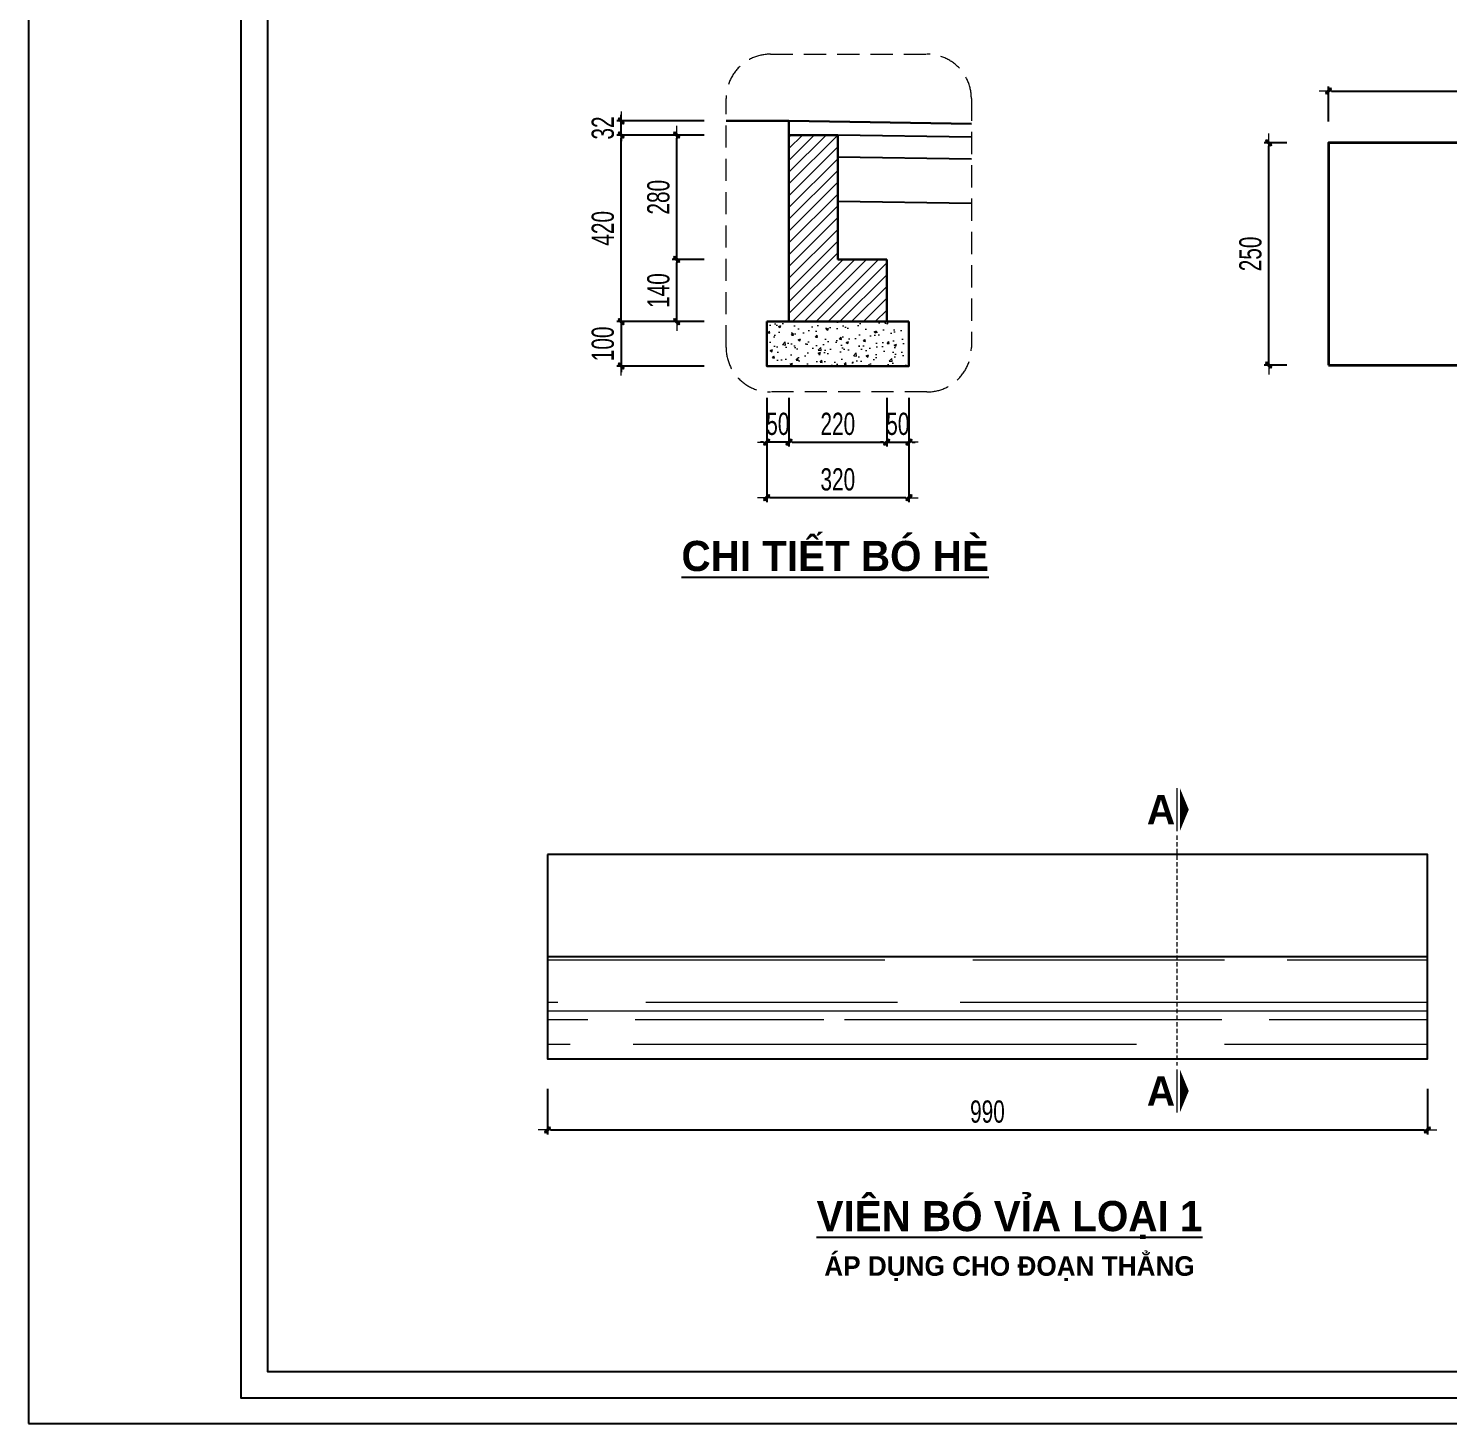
# Model space of a CAD drawing. Header units: millimetres. Extents: x -115725 to -64833, y 11643 to 38907.
# Drawn here: x -81634 to -78438, y 21507 to 24647 of the extents above; entities that cross this region are included whole.
import ezdxf
from ezdxf.enums import TextEntityAlignment as Align

# ---------------------------------------------------------------- set-up
doc = ezdxf.new("R2010")
doc.units = ezdxf.units.MM
doc.header["$MEASUREMENT"] = 0
doc.linetypes.add('HIDDEN', pattern=[0.375, 0.25, -0.125])
for name, color, linetype, lineweight in [('cat BT', 40, 'Continuous', 35), ('HATCH', 252, 'Continuous', 9), ('LC Dim', 8, 'Continuous', 18), ('LC Hatch', 252, 'Continuous', 9), ('LC Khac', 4, 'Continuous', 9), ('LC MANH DUT', 35, 'HIDDEN', 5), ('LC Net dam 1', 30, 'Continuous', 30), ('LC Net manh', 239, 'Continuous', 5), ('LC Net thay', 7, 'Continuous', 25), ('LC Text2', 7, 'Continuous', 25), ('net thay', 2, 'Continuous', 25)]:
    doc.layers.add(name, color=color, linetype=linetype, lineweight=lineweight)
for name, color, linetype in [('ENTTNTHIETKE1', 2, 'Continuous'), ('KHUNGTEN', 5, 'Continuous'), ('thep', 2, 'Continuous')]:
    doc.layers.add(name, color=color, linetype=linetype)
doc.styles.add('HOATBIF', font='hoatbif.shx', dxfattribs={"width": 0.7})
doc.styles.add('LC 1', font='')
doc.styles.get('LC 1').set_extended_font_data('.VnAvantH', bold=True)
doc.dimstyles.new('1-100(1-25)', dxfattribs={"dimscale": 25, "dimtxt": 2.5, "dimasz": 0.35, "dimexe": 0.5, "dimexo": 0, "dimgap": 0.8, "dimtad": 1, "dimdec": 0, "dimzin": 0, "dimdsep": 46, "dimtxsty": 'HOATBIF', "dimblk1": 'DOT', "dimblk2": 'DOT', "dimsah": 1, "dimcen": -1, "dimdle": 1, "dimclrd": 256, "dimclre": 256, "dimclrt": 4, "dimadec": 3, "dimazin": 2, "dimtfac": 0.333333, "dimtdec": 0, "dimtix": 1, "dimtmove": 2, "dimatfit": 3, "dimldrblk": 'DOT', "dimfxl": 1, "dimtvp": 0.833333, "dimtolj": 1, "dimtzin": 0, "dimarcsym": 0})

# ---------------------------------------------------------------- blocks, each defined once
blk = doc.blocks.new('DOT')
at = {"layer": 'LC Dim'}
blk.add_line((-3, 0), (3, 0), dxfattribs=at)
at = {"layer": 'LC Dim', "color": 4}
blk.add_line((-1, -1), (1, 1), dxfattribs=at)
blk.add_lwpolyline([(0.5, 1), (-1, -0.5), (-0.5, -1), (1, 0.5)], close=True, dxfattribs=at)
blk = doc.blocks.new('*D31')
at = {"layer": 'Defpoints', "color": 0, "transparency": 16777216}
for p in [(-80465.7, 22260.6), (-78485.7, 22260.6), (-78485.7, 22167.8)]:
    blk.add_point(p, dxfattribs=at)
at = {"layer": 'LC Dim', "lineweight": -2, "transparency": 16777216}
for p, q in [((-80465.7, 22260.6), (-80465.7, 22157.8)), ((-78485.7, 22260.6), (-78485.7, 22157.8)), ((-80458.7, 22167.8), (-78492.7, 22167.8))]:
    blk.add_line(p, q, dxfattribs=at)
at = {"layer": 'LC Dim', "lineweight": -2, "transparency": 16777216, "xscale": 7, "yscale": 7, "zscale": 7, "rotation": 180}
blk.add_blockref('DOT', (-80465.7, 22167.8), dxfattribs=at)
at = {"layer": 'LC Dim', "lineweight": -2, "transparency": 16777216, "xscale": 7, "yscale": 7, "zscale": 7}
blk.add_blockref('DOT', (-78485.7, 22167.8), dxfattribs=at)
at = {"layer": 'LC Dim', "color": 4, "transparency": 16777216, "insert": (-79475.7, 22208.8), "char_height": 50, "attachment_point": 5, "style": 'HOATBIF'}
blk.add_mtext('\\A1;990', dxfattribs=at)
blk = doc.blocks.new('_Dot')
at = {"color": 0, "linetype": 'ByBlock', "lineweight": -2}
blk.add_line((-0.5, 0), (-1, 0), dxfattribs=at)
at = {"color": 0, "linetype": 'ByBlock', "const_width": 0.5}
blk.add_lwpolyline([(-0.25, 0, 1), (0.25, 0, 1)], format="xyb", close=True, dxfattribs=at)
blk = doc.blocks.new('*U38')
at = {"layer": 'LC Khac', "color": 1, "ltscale": 2}
for p, q in [((0, 485), (0, 0)), ((0, -2681), (0, -3166))]:
    blk.add_line(p, q, dxfattribs=at)
for points in [[(134, 243, 0, 471, 0), (37, 243, 275, 275, 0)], [(134, -2923, 0, 471, 0), (37, -2923, 275, 275, 0)]]:
    blk.add_lwpolyline(points, format="xyseb", dxfattribs=at)
at = {"layer": 'LC MANH DUT', "ltscale": 200}
blk.add_line((0, -49), (0, -2637), dxfattribs=at)
at = {"ltscale": 2, "style": 'LC 1'}
for p in [(-179, 243), (-179, -2923)]:
    blk.add_attdef('LC', text='', height=330, dxfattribs=at).set_placement(p, align=Align.MIDDLE_CENTER)
blk = doc.blocks.new('khung vpn')
at = {"layer": 'Defpoints'}
for p, q in [((52498.758, -4195.446), (52498.758, -4235.276)), ((52498.758, -4235.276), (52556.46, -4235.276))]:
    blk.add_line(p, q, dxfattribs=at)
at = {"layer": 'KHUNGTEN'}
blk.add_lwpolyline([(52556.243, -4234.885), (52502.048, -4234.885), (52502.048, -4195.662), (52556.243, -4195.662)], close=True, dxfattribs=at)
at = {"layer": 'thep'}
blk.add_lwpolyline([(52555.832, -4234.474), (52502.459, -4234.474), (52502.459, -4196.073), (52555.832, -4196.073)], close=True, dxfattribs=at)
blk = doc.blocks.new('*D39')
at = {"layer": 'Defpoints', "color": 0, "transparency": 16777216}
for p in [(-77728.2, 24505.6), (-78708.2, 24437.5), (-77728.2, 24437.5)]:
    blk.add_point(p, dxfattribs=at)
at = {"layer": 'LC Dim', "lineweight": -2, "transparency": 16777216}
for p, q in [((-78708.2, 24437.5), (-78708.2, 24515.6)), ((-77728.2, 24437.5), (-77728.2, 24515.6)), ((-78701.2, 24505.6), (-77735.2, 24505.6))]:
    blk.add_line(p, q, dxfattribs=at)
at = {"layer": 'LC Dim', "lineweight": -2, "transparency": 16777216, "xscale": 7, "yscale": 7, "zscale": 7, "rotation": 180}
blk.add_blockref('DOT', (-78708.2, 24505.6), dxfattribs=at)
at = {"layer": 'LC Dim', "lineweight": -2, "transparency": 16777216, "xscale": 7, "yscale": 7, "zscale": 7}
blk.add_blockref('DOT', (-77728.2, 24505.6), dxfattribs=at)
at = {"layer": 'LC Dim', "color": 4, "transparency": 16777216, "insert": (-78218.2, 24546.6), "char_height": 50, "attachment_point": 5, "style": 'HOATBIF'}
blk.add_mtext('\\A1;490', dxfattribs=at)
blk = doc.blocks.new('*D42')
at = {"layer": 'Defpoints', "color": 0, "transparency": 16777216}
for p in [(-78842.8, 24389.2), (-78801.7, 24389.2), (-78801.7, 23889.2)]:
    blk.add_point(p, dxfattribs=at)
at = {"layer": 'LC Dim', "lineweight": -2, "transparency": 16777216}
for p, q in [((-78801.7, 24389.2), (-78852.8, 24389.2)), ((-78842.8, 23896.2), (-78842.8, 24382.2)), ((-78801.7, 23889.2), (-78852.8, 23889.2))]:
    blk.add_line(p, q, dxfattribs=at)
at = {"layer": 'LC Dim', "lineweight": -2, "transparency": 16777216, "xscale": 7, "yscale": 7, "zscale": 7}
for p, rotation in [((-78842.8, 24389.2), 90), ((-78842.8, 23889.2), 270)]:
    blk.add_blockref('DOT', p, dxfattribs=dict(at, rotation=rotation))
at = {"layer": 'LC Dim', "color": 4, "transparency": 16777216, "insert": (-78883.8, 24139.2), "char_height": 50, "attachment_point": 5, "rotation": 90, "style": 'HOATBIF'}
blk.add_mtext('\\A1;250', dxfattribs=at)
blk = doc.blocks.new('*D83')
at = {"layer": 'Defpoints', "color": 0, "transparency": 16777216}
for p in [(-79922.4, 23815.5), (-79702.4, 23815.5), (-79702.4, 23715.5)]:
    blk.add_point(p, dxfattribs=at)
at = {"layer": 'LC Dim', "lineweight": -2, "transparency": 16777216}
for p, q in [((-79922.4, 23815.5), (-79922.4, 23705.5)), ((-79702.4, 23815.5), (-79702.4, 23705.5)), ((-79915.4, 23715.5), (-79709.4, 23715.5))]:
    blk.add_line(p, q, dxfattribs=at)
at = {"layer": 'LC Dim', "lineweight": -2, "transparency": 16777216, "xscale": 7, "yscale": 7, "zscale": 7, "rotation": 180}
blk.add_blockref('DOT', (-79922.4, 23715.5), dxfattribs=at)
at = {"layer": 'LC Dim', "lineweight": -2, "transparency": 16777216, "xscale": 7, "yscale": 7, "zscale": 7}
blk.add_blockref('DOT', (-79702.4, 23715.5), dxfattribs=at)
at = {"layer": 'LC Dim', "color": 4, "transparency": 16777216, "insert": (-79812.4, 23756.5), "char_height": 50, "attachment_point": 5, "style": 'HOATBIF'}
blk.add_mtext('\\A1;220', dxfattribs=at)
blk = doc.blocks.new('*D84')
at = {"layer": 'Defpoints', "color": 0, "transparency": 16777216}
for p in [(-79702.4, 23815.5), (-79652.4, 23815.5), (-79652.4, 23715.5)]:
    blk.add_point(p, dxfattribs=at)
at = {"layer": 'LC Dim', "lineweight": -2, "transparency": 16777216}
for p, q in [((-79702.4, 23815.5), (-79702.4, 23705.5)), ((-79652.4, 23815.5), (-79652.4, 23705.5)), ((-79709.4, 23715.5), (-79716.4, 23715.5)), ((-79702.4, 23715.5), (-79652.4, 23715.5)), ((-79645.4, 23715.5), (-79638.4, 23715.5))]:
    blk.add_line(p, q, dxfattribs=at)
at = {"layer": 'LC Dim', "lineweight": -2, "transparency": 16777216, "xscale": 7, "yscale": 7, "zscale": 7}
blk.add_blockref('DOT', (-79702.4, 23715.5), dxfattribs=at)
at = {"layer": 'LC Dim', "lineweight": -2, "transparency": 16777216, "xscale": 7, "yscale": 7, "zscale": 7, "rotation": 180}
blk.add_blockref('DOT', (-79652.4, 23715.5), dxfattribs=at)
at = {"layer": 'LC Dim', "color": 4, "transparency": 16777216, "insert": (-79677.4, 23756.5), "char_height": 50, "attachment_point": 5, "style": 'HOATBIF'}
blk.add_mtext('\\A1;50', dxfattribs=at)
blk = doc.blocks.new('*D85')
at = {"layer": 'Defpoints', "color": 0, "transparency": 16777216}
for p in [(-79972.4, 23815.5), (-79922.4, 23815.5), (-79972.4, 23715.5)]:
    blk.add_point(p, dxfattribs=at)
at = {"layer": 'LC Dim', "lineweight": -2, "transparency": 16777216}
for p, q in [((-79972.4, 23815.5), (-79972.4, 23705.5)), ((-79922.4, 23815.5), (-79922.4, 23705.5)), ((-79979.4, 23715.5), (-79986.4, 23715.5)), ((-79922.4, 23715.5), (-79972.4, 23715.5)), ((-79915.4, 23715.5), (-79908.4, 23715.5))]:
    blk.add_line(p, q, dxfattribs=at)
at = {"layer": 'LC Dim', "lineweight": -2, "transparency": 16777216, "xscale": 7, "yscale": 7, "zscale": 7}
blk.add_blockref('DOT', (-79972.4, 23715.5), dxfattribs=at)
at = {"layer": 'LC Dim', "lineweight": -2, "transparency": 16777216, "xscale": 7, "yscale": 7, "zscale": 7, "rotation": 180}
blk.add_blockref('DOT', (-79922.4, 23715.5), dxfattribs=at)
at = {"layer": 'LC Dim', "color": 4, "transparency": 16777216, "insert": (-79947.4, 23756.5), "char_height": 50, "attachment_point": 5, "style": 'HOATBIF'}
blk.add_mtext('\\A1;50', dxfattribs=at)
blk = doc.blocks.new('*D86')
at = {"layer": 'Defpoints', "color": 0, "transparency": 16777216}
for p in [(-79972.4, 23815.5), (-79652.4, 23815.5), (-79972.4, 23590.5)]:
    blk.add_point(p, dxfattribs=at)
at = {"layer": 'LC Dim', "lineweight": -2, "transparency": 16777216}
for p, q in [((-79972.4, 23815.5), (-79972.4, 23580.5)), ((-79652.4, 23815.5), (-79652.4, 23580.5)), ((-79659.4, 23590.5), (-79965.4, 23590.5))]:
    blk.add_line(p, q, dxfattribs=at)
at = {"layer": 'LC Dim', "lineweight": -2, "transparency": 16777216, "xscale": 7, "yscale": 7, "zscale": 7, "rotation": 180}
blk.add_blockref('DOT', (-79972.4, 23590.5), dxfattribs=at)
at = {"layer": 'LC Dim', "lineweight": -2, "transparency": 16777216, "xscale": 7, "yscale": 7, "zscale": 7}
blk.add_blockref('DOT', (-79652.4, 23590.5), dxfattribs=at)
at = {"layer": 'LC Dim', "color": 4, "transparency": 16777216, "insert": (-79812.4, 23631.5), "char_height": 50, "attachment_point": 5, "style": 'HOATBIF'}
blk.add_mtext('\\A1;320', dxfattribs=at)
blk = doc.blocks.new('*D87')
at = {"layer": 'Defpoints', "color": 0, "transparency": 16777216}
for p in [(-80113, 23986.8), (-80300, 23886.8), (-80113, 23886.8)]:
    blk.add_point(p, dxfattribs=at)
at = {"layer": 'LC Dim', "lineweight": -2, "transparency": 16777216}
for p, q in [((-80300, 23993.8), (-80300, 24000.8)), ((-80113, 23986.8), (-80310, 23986.8)), ((-80300, 23986.8), (-80300, 23886.8)), ((-80113, 23886.8), (-80310, 23886.8)), ((-80300, 23879.8), (-80300, 23872.8))]:
    blk.add_line(p, q, dxfattribs=at)
at = {"layer": 'LC Dim', "lineweight": -2, "transparency": 16777216, "xscale": 7, "yscale": 7, "zscale": 7}
for p, rotation in [((-80300, 23986.8), 270), ((-80300, 23886.8), 90)]:
    blk.add_blockref('DOT', p, dxfattribs=dict(at, rotation=rotation))
at = {"layer": 'LC Dim', "color": 4, "transparency": 16777216, "insert": (-80341, 23936.8), "char_height": 50, "attachment_point": 5, "rotation": 90, "style": 'HOATBIF'}
blk.add_mtext('\\A1;100', dxfattribs=at)
blk = doc.blocks.new('*D88')
at = {"layer": 'Defpoints', "color": 0, "transparency": 16777216}
for p in [(-80175, 24126.8), (-80113, 24126.8), (-80113, 23986.8)]:
    blk.add_point(p, dxfattribs=at)
at = {"layer": 'LC Dim', "lineweight": -2, "transparency": 16777216}
for p, q in [((-80113, 24126.8), (-80185, 24126.8)), ((-80175, 23993.8), (-80175, 24119.8)), ((-80113, 23986.8), (-80185, 23986.8))]:
    blk.add_line(p, q, dxfattribs=at)
at = {"layer": 'LC Dim', "lineweight": -2, "transparency": 16777216, "xscale": 7, "yscale": 7, "zscale": 7}
for p, rotation in [((-80175, 24126.8), 90), ((-80175, 23986.8), 270)]:
    blk.add_blockref('DOT', p, dxfattribs=dict(at, rotation=rotation))
at = {"layer": 'LC Dim', "color": 4, "transparency": 16777216, "insert": (-80216, 24056.8), "char_height": 50, "attachment_point": 5, "rotation": 90, "style": 'HOATBIF'}
blk.add_mtext('\\A1;140', dxfattribs=at)
blk = doc.blocks.new('*D89')
at = {"layer": 'Defpoints', "color": 0, "transparency": 16777216}
for p in [(-80300, 24438.4), (-80113, 24438.4), (-80113, 24406.8)]:
    blk.add_point(p, dxfattribs=at)
at = {"layer": 'LC Dim', "lineweight": -2, "transparency": 16777216}
for p, q in [((-80300, 24445.4), (-80300, 24452.4)), ((-80113, 24438.4), (-80310, 24438.4)), ((-80300, 24406.8), (-80300, 24438.4)), ((-80113, 24406.8), (-80310, 24406.8)), ((-80300, 24399.8), (-80300, 24392.8))]:
    blk.add_line(p, q, dxfattribs=at)
at = {"layer": 'LC Dim', "lineweight": -2, "transparency": 16777216, "xscale": 7, "yscale": 7, "zscale": 7}
for p, rotation in [((-80300, 24438.4), 270), ((-80300, 24406.8), 90)]:
    blk.add_blockref('DOT', p, dxfattribs=dict(at, rotation=rotation))
at = {"layer": 'LC Dim', "color": 4, "transparency": 16777216, "insert": (-80341, 24422.6), "char_height": 50, "attachment_point": 5, "rotation": 90, "style": 'HOATBIF'}
blk.add_mtext('\\A1;32', dxfattribs=at)
blk = doc.blocks.new('*D90')
at = {"layer": 'Defpoints', "color": 0, "transparency": 16777216}
for p in [(-80175, 24406.8), (-80113, 24406.8), (-80113, 24126.8)]:
    blk.add_point(p, dxfattribs=at)
at = {"layer": 'LC Dim', "lineweight": -2, "transparency": 16777216}
for p, q in [((-80113, 24406.8), (-80185, 24406.8)), ((-80175, 24133.8), (-80175, 24399.8)), ((-80113, 24126.8), (-80185, 24126.8))]:
    blk.add_line(p, q, dxfattribs=at)
at = {"layer": 'LC Dim', "lineweight": -2, "transparency": 16777216, "xscale": 7, "yscale": 7, "zscale": 7}
for p, rotation in [((-80175, 24406.8), 90), ((-80175, 24126.8), 270)]:
    blk.add_blockref('DOT', p, dxfattribs=dict(at, rotation=rotation))
at = {"layer": 'LC Dim', "color": 4, "transparency": 16777216, "insert": (-80216, 24266.8), "char_height": 50, "attachment_point": 5, "rotation": 90, "style": 'HOATBIF'}
blk.add_mtext('\\A1;280', dxfattribs=at)
blk = doc.blocks.new('*D91')
at = {"layer": 'Defpoints', "color": 0, "transparency": 16777216}
for p in [(-80300, 24406.8), (-80113, 24406.8), (-80113, 23986.8)]:
    blk.add_point(p, dxfattribs=at)
at = {"layer": 'LC Dim', "lineweight": -2, "transparency": 16777216}
for p, q in [((-80113, 24406.8), (-80310, 24406.8)), ((-80300, 23993.8), (-80300, 24399.8)), ((-80113, 23986.8), (-80310, 23986.8))]:
    blk.add_line(p, q, dxfattribs=at)
at = {"layer": 'LC Dim', "lineweight": -2, "transparency": 16777216, "xscale": 7, "yscale": 7, "zscale": 7}
for p, rotation in [((-80300, 24406.8), 90), ((-80300, 23986.8), 270)]:
    blk.add_blockref('DOT', p, dxfattribs=dict(at, rotation=rotation))
at = {"layer": 'LC Dim', "color": 4, "transparency": 16777216, "insert": (-80341, 24196.8), "char_height": 50, "attachment_point": 5, "rotation": 90, "style": 'HOATBIF'}
blk.add_mtext('\\A1;420', dxfattribs=at)
blk = doc.blocks.new('TIEUDE2')
at = {"layer": 'LC Text2', "color": 7, "style": 'LC 1'}
blk.add_attdef('%%UTIªU§Ò', text='', height=3.5, dxfattribs=at).set_placement((0, 0), align=Align.BOTTOM_CENTER)
blk.add_attdef('TL', text='', height=2.2, dxfattribs=at).set_placement((0, -1.8), align=Align.TOP_CENTER)

msp = doc.modelspace()

# ---------------------------------------------------------------- hatches: boundary and pattern name
at = {"layer": 'HATCH'}
h = msp.add_hatch(dxfattribs=at)
h.set_pattern_fill('ANSI31', color=256, scale=150)
h.set_pattern_definition([(45, (24503.963, 13933.01), (-13.258252, 13.258252), [])])
h.paths.add_polyline_path([(-79812.4, 24126.8), (-79812.4, 24406.8), (-79922.4, 24406.8), (-79922.4, 23986.8), (-79702.4, 23986.8), (-79702.4, 24126.8)])
at = {"layer": 'LC Hatch'}
h = msp.add_hatch(dxfattribs=at)
h.set_pattern_fill('AR-CONC', color=256, scale=7.5, style=0)
h.set_pattern_definition([(50, (24503.963, 13933.01), (53.794514, -4.70641), [5.625, -61.875]), (355, (24503.963, 13933.01), (-10.40635, 56.41441), [4.5, -49.5]), (100.451444, (24508.446, 13932.617), (43.388164, 51.708), [4.780514, -52.585658]), (46.1842, (24503.96, 13948.01), (80.0431, -12.413946), [8.4375, -92.8125]), (96.635635, (24510.63, 13946.975), (70.099646, 73.058895), [7.170776, -78.87853]), (351.18416, (24503.96, 13948.01), (70.099646, 73.058895), [6.75, -74.25]), (21, (24511.463, 13944.26), (44.768029, -30.196417), [5.625, -61.875]), (326, (24511.463, 13944.26), (18.24865, 54.386253), [4.5, -49.5]), (71.451445, (24515.194, 13941.743), (63.016678, 24.189836), [4.780514, -52.585658]), (37.5, (24503.963, 13933.01), (0.911989, 24.967039), [0, -48.9, 0, -50.25, 0, -49.6875]), (7.5, (24503.963, 13933.01), (19.730215, 29.5808784), [0, -28.65, 0, -47.775, 0, -18.9375]), (327.5, (24487.238, 13933.01), (40.0366827, -1.6916154), [0, -18.75, 0, -58.5, 0, -77.625]), (317.5, (24479.738, 13933.01), (43.738963, 7.507874), [0, -24.375, 0, -38.85, 0, -55.125])])
h.paths.add_polyline_path([(-79972.4, 23986.8), (-79972.4, 23886.8), (-79652.4, 23886.8), (-79652.4, 23986.8)])
h = msp.add_hatch(dxfattribs=at)
h.set_pattern_fill('AR-RROOF', color=256, scale=141.524309, style=0)
h.set_pattern_definition([(0, (-466535.44, 61496.19), (311.35348, 141.52431), [2122.86464, -283.0486, 707.62155, -141.5243]), (0, (-466347.2, 61566.95), (-141.52431, 188.22733), [424.57293, -46.70302, 849.14585, -106.14323]), (0, (-466464.67, 61616.48), (735.926407, 94.821287), [1132.19447, -198.13403, 566.09724, -141.5243])])
h.paths.add_polyline_path([(-78485.7, 22327.5), (-78485.7, 22557.8), (-80465.7, 22557.8), (-80465.7, 22327.5)])

# ---------------------------------------------------------------- linework, layer by layer
at = {"layer": 'cat BT', "color": 2, "elevation": 0}
msp.add_lwpolyline([(-78708.2, 23889.2), (-77728.2, 23889.2), (-77728.2, 24389.2), (-78708.2, 24389.2)], close=True, dxfattribs=at)
at = {"layer": 'LC MANH DUT', "ltscale": 200}
msp.add_lwpolyline([(-79963.8, 24588.7), (-79611.9, 24588.7, -0.414214), (-79511.9, 24488.7), (-79511.9, 23928.5, -0.414214), (-79611.9, 23828.5), (-79963.8, 23828.5, -0.414214), (-80063.8, 23928.5), (-80063.8, 24488.7, -0.414214)], format="xyb", close=True, dxfattribs=at)
at = {"layer": 'LC Net dam 1'}
for p, q in [((-79922.4, 24406.8), (-79812.4, 24406.8)), ((-79922.4, 23986.8), (-79922.4, 24406.8)), ((-79812.4, 24406.8), (-79812.4, 24126.8)), ((-79812.4, 24126.8), (-79702.4, 24126.8)), ((-79702.4, 24126.8), (-79702.4, 23986.8)), ((-79652.4, 23986.8), (-79972.4, 23986.8))]:
    msp.add_line(p, q, dxfattribs=at)
for points in [[(-79922.4, 24438.4), (-80063.8, 24438.4)], [(-79922.4, 24406.8), (-79922.4, 24438.4)], [(-79972.4, 23986.8), (-79972.4, 23886.8), (-79652.4, 23886.8), (-79652.4, 23986.8)]]:
    msp.add_lwpolyline(points, dxfattribs=at)
at = {"layer": 'LC Net dam 1', "lineweight": 30}
msp.add_lwpolyline([(-79511.9, 24432.3), (-79922.4, 24438.4)], dxfattribs=at)
at = {"layer": 'LC Net thay', "ltscale": 250}
for points in [[(-79511.9, 24402.3), (-79812.4, 24406.8)], [(-79511.9, 24352.3), (-79812.4, 24356.8)], [(-79511.9, 24252.3), (-79812.4, 24256.8)]]:
    msp.add_lwpolyline(points, dxfattribs=at)
at = {"layer": 'net thay'}
msp.add_line((-80465.7, 22557.8), (-78485.7, 22557.8), dxfattribs=at)
msp.add_lwpolyline([(-80465.7, 22787.4), (-80465.7, 22327.5), (-78485.7, 22327.5), (-78485.7, 22787.4)], close=True, dxfattribs=at)

# ---------------------------------------------------------------- block references
at = {"layer": 'ENTTNTHIETKE1', "color": 6, "xscale": 145.5820509350254, "yscale": 145.5820509350254, "zscale": 145.5820509350254}
msp.add_blockref('khung vpn', (-7724510.6, 638087.1), dxfattribs=at)
at = {"layer": 'LC Net manh'}
ref = msp.add_blockref('*U38', (-79049.5, 22840.1, 0), dxfattribs=dict(at, xscale=0.2000081018599082, yscale=0.2000081018599082, zscale=0.2000081018599082, rotation=359.999216292062))
ref.add_attrib('LC', 'A', dxfattribs={"layer": '0', "ltscale": 2, "height": 66, "rotation": 359.9992, "style": 'LC 1'}).set_placement((-79085.2, 22255.4, 0), align=Align.MIDDLE_CENTER)
ref.add_attrib('LC', 'A', dxfattribs={"layer": '0', "ltscale": 2, "height": 66, "rotation": 359.9992, "style": 'LC 1'}).set_placement((-79085.2, 22888.6, 0), align=Align.MIDDLE_CENTER)
at = {"layer": 'LC Text2'}
ref = msp.add_blockref('TIEUDE2', (-79818.4, 23405.1, 0), dxfattribs=dict(at, xscale=20.00081018598456, yscale=20.00081018598456, zscale=20.00081018598456, rotation=359.999216292062))
ref.add_attrib('%%UTIªU§Ò', '%%Uchi tiÕt bã hÌ', dxfattribs={"color": 7, "height": 67.926, "rotation": 359.9992, "style": 'LC 1'}).set_placement((-79818.4, 23405.1, 0), align=Align.BOTTOM_CENTER)
ref = msp.add_blockref('TIEUDE2', (-79426.1, 21919.6, 0), dxfattribs=dict(at, xscale=20.00081018598456, yscale=20.00081018598456, zscale=20.00081018598456, rotation=359.999216292062))
ref.add_attrib('%%UTIªU§Ò', '%%Uviªn bã vØa lo¹i 1', dxfattribs={"color": 7, "height": 67.926, "rotation": 359.9992, "style": 'LC 1'}).set_placement((-79426.1, 21919.6, 0), align=Align.BOTTOM_CENTER)
ref.add_attrib('TL', '¸p dông cho ®o¹n th¼ng', dxfattribs={"color": 7, "height": 44.002, "rotation": 359.9992, "style": 'LC 1'}).set_placement((-79426.1, 21883.6, 0), align=Align.TOP_CENTER)

# ---------------------------------------------------------------- dimensions: what is measured, and where the dimension line sits
at = {"layer": 'LC Dim', "color": 2}
for base, p1, p2, override, picture, middle in [((-77728.2, 24505.6, 0), (-78708.2, 24437.5, 0), (-77728.2, 24437.5, 0), {"dimscale": 20, "dimlfac": 0.5, "dimfxl": 2, "dimarcsym": 1}, '*D39', (-78218.2, 24546.6, 0)), ((-79702.4, 23715.5), (-79922.4, 23815.5), (-79702.4, 23815.5), {"dimscale": 20, "dimfxl": 2, "dimarcsym": 1}, '*D83', (-79812.4, 23756.5)), ((-78485.7, 22167.8), (-80465.7, 22260.6), (-78485.7, 22260.6), {"dimscale": 20, "dimlfac": 0.5, "dimfxl": 2, "dimarcsym": 1}, '*D31', (-79475.7, 22208.8))]:
    dim = msp.add_linear_dim(base=base, p1=p1, p2=p2, dimstyle='1-100(1-25)', override=override, dxfattribs=at)
    dim.commit()
    dim.dimension.update_dxf_attribs({"geometry": picture, "text_midpoint": middle})
at = {"layer": 'LC Dim'}
for base, p1, p2, picture, middle in [((-80300, 24438.4), (-80113, 24406.8), (-80113, 24438.4), '*D89', (-80341, 24422.6)), ((-80300, 24406.8), (-80113, 23986.8), (-80113, 24406.8), '*D91', (-80341, 24196.8)), ((-80175, 24406.8), (-80113, 24126.8), (-80113, 24406.8), '*D90', (-80216, 24266.8)), ((-80175, 24126.8), (-80113, 23986.8), (-80113, 24126.8), '*D88', (-80216, 24056.8)), ((-80300, 23886.8), (-80113, 23986.8), (-80113, 23886.8), '*D87', (-80341, 23936.8))]:
    dim = msp.add_linear_dim(base=base, p1=p1, p2=p2, angle=90, dimstyle='1-100(1-25)', override={"dimscale": 20, "dimfxl": 2, "dimarcsym": 1}, dxfattribs=at)
    dim.commit()
    dim.dimension.update_dxf_attribs({"geometry": picture, "text_midpoint": middle})
at = {"layer": 'LC Dim', "color": 2}
dim = msp.add_linear_dim(base=(-78842.8, 24389.2, 0), p1=(-78801.7, 23889.2, 0), p2=(-78801.7, 24389.2, 0), angle=90, dimstyle='1-100(1-25)', override={"dimscale": 20, "dimlfac": 0.5, "dimfxl": 2, "dimarcsym": 1}, dxfattribs=at)
dim.commit()
dim.dimension.update_dxf_attribs({"geometry": '*D42', "text_midpoint": (-78883.8, 24139.2, 0)})
at = {"layer": 'LC Dim'}
for base, p1, p2, picture, middle in [((-79972.4, 23715.5), (-79922.4, 23815.5), (-79972.4, 23815.5), '*D85', (-79947.4, 23756.5)), ((-79972.4, 23590.5), (-79652.4, 23815.5), (-79972.4, 23815.5), '*D86', (-79812.4, 23631.5)), ((-79652.4, 23715.5), (-79702.4, 23815.5), (-79652.4, 23815.5), '*D84', (-79677.4, 23756.5))]:
    dim = msp.add_linear_dim(base=base, p1=p1, p2=p2, dimstyle='1-100(1-25)', override={"dimscale": 20, "dimfxl": 2, "dimarcsym": 1}, dxfattribs=at)
    dim.commit()
    dim.dimension.update_dxf_attribs({"geometry": picture, "text_midpoint": middle})

doc.saveas('drawing.dxf')
